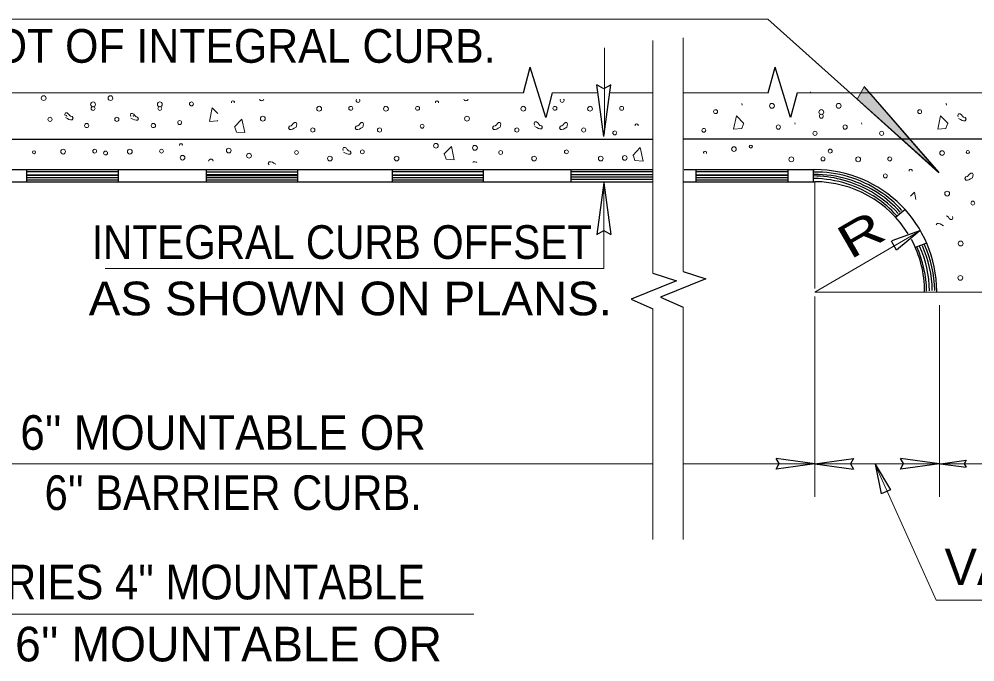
# Model space of a CAD drawing. Extents: x 211 to 583, y -436 to -166.
# Drawn here: x 518.54 to 550.05, y -307.46 to -286.26 of the extents above; entities that cross this region are included whole.
import ezdxf

# ---------------------------------------------------------------- set-up
doc = ezdxf.new("R2010")
doc.units = 0
doc.header["$LTSCALE"] = 0.46
doc.layers.add('1', color=7, linetype='Continuous', lineweight=13)
doc.layers.add('15', color=7, linetype='Continuous', lineweight=25)

msp = doc.modelspace()

# ---------------------------------------------------------------- hatches: boundary and pattern name
at = {"layer": '1'}
msp.add_hatch(color=256, dxfattribs=at).paths.add_polyline_path([(546.398, -288.4901), (548.8662, -291.3327), (546.1673, -288.9002)])

# ---------------------------------------------------------------- linework, layer by layer
for p, q in [((501.4068, -286.2616), (543.2268, -286.2616)), ((537.8398, -287.2075), (537.8398, -290.0329)), ((548.8651, -291.3072), (546.4042, -288.4818)), ((535.1647, -288.6903), (490.5745, -288.6903)), ((537.5884, -288.6903), (536.117, -288.6903)), ((539.4258, -288.6903), (538.0229, -288.6903)), ((540.4258, -288.6903), (543.2388, -288.6903)), ((540.4506, -288.6903), (541.8534, -288.6903)), ((544.1913, -288.6903), (553.1502, -288.6903)), ((544.6251, -288.6615), (544.631, -288.6913)), ((537.8169, -291.6817), (537.8169, -294.4827)), ((521.3689, -294.4827), (537.8169, -294.4827)), ((552.1693, -295.2631), (544.7706, -295.2631))]:
    msp.add_line(p, q, dxfattribs=at)
at = {"layer": '1', "lineweight": 25}
for p, q in [((543.2268, -286.2616), (548.8723, -291.3244)), ((535.1647, -288.6903), (535.3887, -287.8507)), ((543.2388, -288.6903), (543.4629, -287.8507)), ((537.8147, -290.1294), (537.5808, -288.4264)), ((537.8147, -290.1294), (538.0487, -288.4264)), ((537.8155, -290.1297), (537.8155, -290.0872)), ((544.7195, -291.226), (544.7195, -291.626)), ((537.8177, -291.6585), (537.5837, -293.3614)), ((537.8168, -291.6581), (537.8168, -291.7006)), ((537.8177, -291.6585), (538.0517, -293.3614)), ((547.4288, -292.7887), (547.7393, -292.5354)), ((548.0883, -293.7879), (548.4479, -293.6554)), ((544.7703, -300.9252), (543.4931, -300.7497)), ((544.7703, -300.9252), (543.4931, -301.1007)), ((544.7708, -300.9264), (546.0481, -300.751)), ((544.7708, -300.9264), (546.0481, -301.102)), ((548.8777, -300.9252), (547.6004, -300.7497)), ((548.8777, -300.9252), (547.6004, -301.1007)), ((548.9145, -300.9262), (549.766, -300.8093)), ((548.9145, -300.9262), (549.766, -301.0433))]:
    msp.add_line(p, q, dxfattribs=at)
for points in [[(536.117, -288.6903), (535.8999, -289.5042), (535.3887, -287.8507)], [(544.1913, -288.6903), (543.9741, -289.5042), (543.4629, -287.8507)], [(538.0487, -288.4264), (537.8123, -288.5582), (537.5808, -288.4264)], [(537.5837, -293.3614), (537.8201, -293.2297), (538.0517, -293.3614)], [(540.4258, -294.5867), (541.1806, -294.8285), (539.684, -295.4274), (540.4258, -295.7648)], [(539.4258, -294.6419), (540.2162, -294.895), (538.7196, -295.494), (539.4258, -295.8152)], [(543.4931, -301.1007), (543.5918, -300.9235), (543.4931, -300.7497)], [(546.0481, -300.751), (545.9492, -300.9283), (546.0481, -301.102)], [(547.6004, -301.1007), (547.6993, -300.9235), (547.6004, -300.7497)], [(549.766, -300.8093), (549.7002, -300.9275), (549.766, -301.0433)]]:
    msp.add_lwpolyline(points, dxfattribs=at)
at = {"layer": '1'}
msp.add_lwpolyline([(546.398, -288.4901), (548.8662, -291.3327), (546.1673, -288.9002)], close=True, dxfattribs=at)
for points in [[(525.0843, -289.3789), (524.9046, -289.1919), (524.811, -289.6391), (525.0814, -289.6182), (525.0843, -289.6097)], [(542.3803, -289.0966), (542.3678, -289.0477), (542.3663, -289.0464)], [(549.1102, -289.0966), (549.0977, -289.0477), (549.0962, -289.0464)], [(520.0646, -289.5066), (520.1269, -289.5377), (520.1789, -289.5689), (520.231, -289.5793), (520.2829, -289.5793), (520.3142, -289.5274), (520.2829, -289.4753), (520.231, -289.4649), (520.1894, -289.4233), (520.1581, -289.3817), (520.1167, -289.3506), (520.0646, -289.3506), (520.0438, -289.4025), (520.0542, -289.4545)], [(520.0963, -289.4259), (520.1088, -289.4747), (520.1103, -289.4761)], [(522.2257, -289.5266), (522.288, -289.5577), (522.34, -289.5889), (522.392, -289.5993), (522.444, -289.5993), (522.4753, -289.5474), (522.444, -289.4953), (522.392, -289.4849), (522.3505, -289.4433), (522.3192, -289.4017), (522.2778, -289.3706), (522.2257, -289.3706), (522.2048, -289.4225), (522.2153, -289.4745)], [(522.2973, -289.4259), (522.3098, -289.4747), (522.3113, -289.4761)], [(525.6334, -289.8187), (525.8832, -289.5589), (525.9767, -290.006), (525.7063, -289.9852), (525.6543, -289.8292)], [(542.4363, -289.7069), (542.1866, -289.4472), (542.0931, -289.8942), (542.3633, -289.8734), (542.4154, -289.7174)], [(549.1662, -289.7069), (548.9165, -289.4472), (548.823, -289.8942), (549.0933, -289.8734), (549.1453, -289.7174)], [(549.5132, -289.5418), (549.5756, -289.5731), (549.6276, -289.6042), (549.6796, -289.6147), (549.7315, -289.6147), (549.7628, -289.5627), (549.7315, -289.5107), (549.6796, -289.5002), (549.6381, -289.4587), (549.6068, -289.417), (549.5653, -289.3859), (549.5132, -289.3859), (549.4923, -289.4378), (549.5028, -289.4899)], [(527.6688, -289.8262), (527.6065, -289.8575), (527.5544, -289.8887), (527.5025, -289.8992), (527.4504, -289.8992), (527.4193, -289.8471), (527.4504, -289.7952), (527.5025, -289.7846), (527.544, -289.7432), (527.5753, -289.7015), (527.6168, -289.6703), (527.6688, -289.6703), (527.6896, -289.7223), (527.6793, -289.7743)], [(527.6801, -289.7762), (527.6676, -289.8252), (527.6661, -289.8265)], [(529.8698, -289.8262), (529.8075, -289.8575), (529.7554, -289.8887), (529.7034, -289.8992), (529.6514, -289.8992), (529.6203, -289.8471), (529.6514, -289.7952), (529.7034, -289.7846), (529.745, -289.7432), (529.7763, -289.7015), (529.8178, -289.6703), (529.8698, -289.6703), (529.8906, -289.7223), (529.8803, -289.7743)], [(529.8811, -289.7762), (529.8686, -289.8252), (529.8671, -289.8265)], [(534.3988, -289.8262), (534.3364, -289.8575), (534.2843, -289.8887), (534.2324, -289.8992), (534.1804, -289.8992), (534.1492, -289.8471), (534.1804, -289.7952), (534.2324, -289.7846), (534.2739, -289.7432), (534.3052, -289.7015), (534.3467, -289.6703), (534.3988, -289.6703), (534.4196, -289.7223), (534.4092, -289.7743)], [(534.41, -289.7762), (534.3975, -289.8252), (534.396, -289.8265)], [(535.5431, -289.8081), (535.6053, -289.8392), (535.6574, -289.8703), (535.7094, -289.8808), (535.7614, -289.8808), (535.7926, -289.8289), (535.7614, -289.7768), (535.7094, -289.7664), (535.6678, -289.7249), (535.6366, -289.6832), (535.5951, -289.652), (535.5431, -289.652), (535.5223, -289.7041), (535.5326, -289.756)], [(536.5998, -289.8262), (536.5374, -289.8575), (536.4853, -289.8887), (536.4333, -289.8992), (536.3814, -289.8992), (536.3502, -289.8471), (536.3814, -289.7952), (536.4333, -289.7846), (536.4749, -289.7432), (536.5062, -289.7015), (536.5477, -289.6703), (536.5998, -289.6703), (536.6206, -289.7223), (536.6102, -289.7743)], [(536.611, -289.7762), (536.5985, -289.8252), (536.597, -289.8265)], [(544.1083, -289.6811), (544.1208, -289.7299), (544.1223, -289.7312)], [(546.3092, -289.6811), (546.3217, -289.7299), (546.3233, -289.7312)], [(529.2326, -290.6475), (529.2949, -290.6786), (529.3469, -290.7098), (529.3989, -290.7202), (529.4509, -290.7202), (529.4821, -290.6683), (529.4509, -290.6162), (529.3989, -290.6058), (529.3574, -290.5643), (529.3261, -290.5227), (529.2846, -290.4915), (529.2326, -290.4915), (529.2118, -290.5435), (529.2221, -290.5954)], [(532.5432, -290.718), (532.7929, -290.4582), (532.8864, -290.9053), (532.6161, -290.8845), (532.564, -290.7285)], [(538.7675, -290.7611), (539.0172, -290.5012), (539.1107, -290.9484), (538.8403, -290.9276), (538.7883, -290.7716)], [(527.0007, -291.0465), (526.9383, -291.0153), (526.8863, -290.9842), (526.8343, -290.9737), (526.7823, -290.9737), (526.7511, -291.0257), (526.7759, -291.0671)], [(533.6324, -290.9937), (533.6163, -290.9842), (533.5642, -290.9737), (533.5123, -290.9737), (533.4993, -290.9952)], [(549.9677, -291.4957), (549.9053, -291.5269), (549.8533, -291.558), (549.8013, -291.5686), (549.7493, -291.5686), (549.7182, -291.5166), (549.7493, -291.4646), (549.8013, -291.4541), (549.8428, -291.4126), (549.8741, -291.3709), (549.9157, -291.3397), (549.9677, -291.3397), (549.9885, -291.3917), (549.9782, -291.4437)], [(549.979, -291.4457), (549.9665, -291.4946), (549.9649, -291.4959)], [(547.9288, -292.0976), (548.0552, -291.966), (548.1073, -292.2154)], [(549.0998, -292.7508), (549.1332, -292.7576), (549.1747, -292.799), (549.206, -292.8407), (549.2474, -292.8719), (549.2995, -292.8719), (549.3203, -292.8198), (549.3099, -292.7679)], [(549.0198, -293.0757), (548.9576, -293.0445), (548.9055, -293.0134), (548.8536, -293.0028), (548.8015, -293.0028), (548.7758, -293.0458)]]:
    msp.add_lwpolyline(points, dxfattribs=at)
for centre, radius in [((519.3463, -288.8669), 0.0797), ((521.5473, -288.8669), 0.0797), ((520.9751, -289.0724), 0.0797), ((520.9759, -289.2089), 0.0642), ((523.1761, -289.0724), 0.0797), ((523.1769, -289.2089), 0.0642), ((524.2186, -289.0584), 0.0642), ((528.4301, -289.2173), 0.0797), ((529.4726, -289.2033), 0.0642), ((530.6311, -289.2173), 0.0797), ((531.6736, -289.2033), 0.0642), ((535.16, -289.2173), 0.0797), ((536.2025, -289.2033), 0.0642), ((537.361, -289.2173), 0.0797), ((538.4035, -289.2033), 0.0642), ((541.5006, -289.3136), 0.0642), ((543.3582, -289.1221), 0.0797), ((544.987, -289.3276), 0.0797), ((545.5592, -289.1221), 0.0797), ((548.2305, -289.3136), 0.0642), ((519.5573, -289.5676), 0.0688), ((521.7583, -289.5676), 0.0688), ((526.5733, -289.5453), 0.0797), ((533.3032, -289.5453), 0.0797), ((544.9879, -289.4641), 0.0642), ((520.7641, -289.7731), 0.0688), ((522.9651, -289.7731), 0.0688), ((523.8312, -289.6731), 0.0642), ((528.2191, -289.918), 0.0688), ((530.4201, -289.918), 0.0688), ((531.8264, -289.7946), 0.0642), ((534.949, -289.918), 0.0688), ((537.15, -289.918), 0.0688), ((541.1132, -289.9282), 0.0642), ((543.5692, -289.8227), 0.0688), ((545.7702, -289.8227), 0.0688), ((538.1768, -290.0145), 0.0642), ((544.776, -290.0282), 0.0688), ((546.977, -290.0282), 0.0688), ((525.4501, -290.5966), 0.077), ((532.2799, -290.4367), 0.077), ((533.5657, -290.5072), 0.0797), ((542.1069, -290.5469), 0.077), ((542.6622, -290.4661), 0.05), ((519.0298, -290.6506), 0.05), ((519.9871, -290.6316), 0.0797), ((521.0296, -290.6176), 0.0642), ((521.3882, -290.679), 0.0642), ((522.1881, -290.6316), 0.0797), ((523.2306, -290.6176), 0.0642), ((523.926, -290.8315), 0.077), ((526.1167, -290.767), 0.0797), ((527.6835, -290.6603), 0.0642), ((528.7839, -290.8611), 0.077), ((529.8528, -290.64), 0.0642), ((530.9849, -290.8611), 0.077), ((534.4134, -290.6603), 0.0642), ((535.5139, -290.8611), 0.077), ((536.5827, -290.64), 0.0642), ((537.7148, -290.8611), 0.077), ((538.5043, -290.8395), 0.077), ((543.999, -290.8867), 0.0797), ((545.0415, -290.8727), 0.0642), ((545.2804, -290.6144), 0.0642), ((546.2, -290.8867), 0.0797), ((547.2425, -290.8727), 0.0642), ((548.9675, -290.6777), 0.077), ((549.8165, -290.6461), 0.05), ((547.0976, -291.4324), 0.0642), ((549.1347, -292.0167), 0.0797), ((549.9823, -292.3297), 0.0642), ((549.5801, -293.6618), 0.0797), ((549.5688, -294.7972), 0.0797)]:
    msp.add_circle(centre, radius, dxfattribs=at)
for centre, radius, start, end in [((525.5851, -289.0022), 0.05, 337.44276, 202.55724), ((526.538, -288.8775), 0.077, 199.86264, 340.13736), ((529.7114, -288.945), 0.0642, 139.94162, 40.05838), ((532.3151, -289.0022), 0.05, 337.44276, 202.55724), ((533.2679, -288.8775), 0.077, 199.86264, 340.13736), ((536.4414, -288.945), 0.0642, 139.94162, 40.05838), ((538.8989, -289.7647), 0.05, 337.44276, 202.55724), ((523.8721, -290.4164), 0.05, 337.44276, 202.55724), ((541.1541, -290.6716), 0.05, 337.44276, 202.55724), ((524.8602, -290.9596), 0.0797, 11.27297, 168.72703), ((547.933, -291.2604), 0.05, 337.44276, 202.55724)]:
    msp.add_arc(centre, radius, start, end, dxfattribs=at)
at = {"layer": '1', "lineweight": 25}
for centre, start, end in [((544.7159, -295.2358), 42.39862, 62.09111), ((544.7593, -295.1636), 41.89224, 56.15799), ((544.8315, -295.1204), 42.15811, 56.82955), ((544.6654, -295.3008), 42.39614, 56.15799), ((544.6621, -295.3011), 1.08866, 23.71891), ((544.7559, -295.2938), 1.08866, 24.04969), ((544.8498, -295.2794), 1.08866, 23.96284), ((544.9292, -295.2794), 1.08866, 24.53839)]:
    msp.add_arc(centre, 3.7972, start, end, dxfattribs=at)
for centre, major_axis, ratio, start_param, end_param in [((544.7087, -295.2502), (0.0725, 3.8138), 0.995461, 5.8130625, 6.2993379), ((544.8025, -295.0843), (-3.7965, 0.0721), 0.995009, 4.1364504, 4.7494233), ((544.7809, -295.1709), (-3.7965, 0.0721), 0.996598, 4.1428719, 4.7418446), ((544.6871, -295.3297), (0.0724, 3.8113), 0.996114, 5.7078482, 6.2879474)]:
    msp.add_ellipse(centre, major_axis=major_axis, ratio=ratio, start_param=start_param, end_param=end_param, dxfattribs=at)
at = {"layer": '15', "lineweight": 13}
for p, q in [((539.4258, -286.9623), (539.4258, -294.6419)), ((540.4258, -286.874), (540.4258, -294.5867)), ((544.7706, -291.6446), (544.7706, -295.1501)), ((548.2205, -293.256), (544.7706, -295.2631)), ((544.7706, -295.4051), (544.7706, -302.0181)), ((539.4258, -295.8152), (539.4258, -303.4258)), ((540.4258, -295.7648), (540.4258, -303.4258)), ((548.8779, -295.6973), (548.8779, -302.0181)), ((540.4339, -300.9259), (544.7706, -300.9259))]:
    msp.add_line(p, q, dxfattribs=at)
at = {"layer": '15'}
for p, q in [((488.4316, -290.226), (539.4057, -290.226)), ((514.7708, -291.226), (539.4258, -291.226)), ((518.7796, -291.226), (518.7796, -291.626)), ((521.7853, -291.3032), (518.7853, -291.3032)), ((518.7853, -291.4032), (521.7853, -291.4032)), ((518.7853, -291.4832), (521.7853, -291.4832)), ((521.7854, -291.4032), (518.7865, -291.4032)), ((521.7987, -291.226), (521.7987, -291.626)), ((524.7096, -291.226), (524.7096, -291.626)), ((527.7096, -291.426), (524.7107, -291.426)), ((527.7152, -291.3088), (524.7152, -291.3088)), ((524.7153, -291.3917), (527.7153, -291.3917)), ((524.7153, -291.4888), (527.7153, -291.4888)), ((527.7117, -291.2317), (527.7117, -291.6317)), ((530.8332, -291.2203), (530.8332, -291.6203)), ((533.8388, -291.3032), (530.8388, -291.3032)), ((530.8388, -291.4032), (533.8388, -291.4032)), ((530.8388, -291.4832), (533.8388, -291.4832)), ((533.8389, -291.4032), (530.8399, -291.4032)), ((533.8408, -291.2317), (533.8408, -291.6317)), ((536.7232, -291.2317), (536.7232, -291.6317)), ((536.7288, -291.4662), (539.4258, -291.4662)), ((539.4258, -291.2976), (536.7289, -291.2976)), ((536.7345, -291.3862), (539.4258, -291.3862)), ((540.4614, -291.226), (544.7706, -291.226)), ((540.8529, -291.2261), (540.8529, -291.6261)), ((543.8643, -291.3032), (540.8643, -291.3032)), ((540.8643, -291.4032), (543.8643, -291.4032)), ((540.8643, -291.4832), (543.8643, -291.4832)), ((543.8643, -291.4032), (540.8654, -291.4032)), ((543.8776, -291.2261), (543.8776, -291.6261)), ((514.7708, -291.626), (539.4258, -291.626)), ((518.7853, -291.5572), (521.7853, -291.5572)), ((524.7096, -291.5572), (527.7095, -291.5572)), ((530.8332, -291.5572), (533.8332, -291.5572)), ((536.7232, -291.5459), (539.4258, -291.5459)), ((540.4258, -291.626), (544.7706, -291.626)), ((540.8587, -291.5629), (543.8586, -291.5629)), ((548.251, -293.2357), (547.3124, -293.5697)), ((546.7583, -300.9401), (546.955, -301.9167))]:
    msp.add_line(p, q, dxfattribs=at)
for points in [[(555.0498, -295.2457), (552.1857, -295.2459), (552.1857, -290.226), (540.4341, -290.226)], [(548.2373, -293.2494), (547.4688, -293.8778), (547.2988, -293.5834)], [(546.7583, -300.9401), (547.2706, -301.7904), (546.955, -301.9167)]]:
    msp.add_lwpolyline(points, dxfattribs=at)
at = {"layer": '15', "lineweight": 13}
for points in [[(510.681, -300.9259), (514.7708, -300.9259), (539.4258, -300.9259)], [(512.7303, -300.9259), (515.2866, -305.8926), (533.5318, -305.8926)], [(544.7706, -300.9259), (549.7152, -300.9259), (552.1916, -300.9259)], [(546.7505, -300.9259), (548.7705, -305.4258), (559.4035, -305.4258)]]:
    msp.add_lwpolyline(points, dxfattribs=at)
at = {"layer": '15'}
for radius, start, end in [(4.02, 0, 89.99998), (3.62, 31.63636, 89.99998), (3.62, 0, 28.28649)]:
    msp.add_arc((544.7705, -295.2459), radius, start, end, dxfattribs=at)

# ---------------------------------------------------------------- texts
for s, height, width, p in [('LINEAR FOOT OF INTEGRAL CURB.', 1.111, 0.95, (510.2513, -287.7017)), ('INTEGRAL CURB OFFSET', 1.111, 0.9, (520.934, -294.1703)), ('AS SHOWN ON PLANS.', 1.111, 1.05, (520.8328, -296.0307)), ("6'' MOUNTABLE OR", 1.142, 0.95, (518.576, -300.4662)), ("6'' BARRIER CURB.", 1.142, 0.9, (519.3769, -302.4512)), ("VARIES 4'' MOUNTABLE", 1.142, 0.9, (516.2713, -305.3992))]:
    msp.add_text(s, height=height, dxfattribs=dict(at, width=width)).set_placement(p)
at = {"layer": '15', "width": 1.35}
msp.add_text('R', height=1.111, rotation=29.999, dxfattribs=at).set_placement((545.9411, -294.2067))
at = {"layer": '15'}
for s, height, p in [("VAR. 6''  HIGH", 1.2, (549.0484, -304.9262)), ("TO 6'' MOUNTABLE OR", 1.142, (515.8593, -307.445))]:
    msp.add_text(s, height=height, dxfattribs=at).set_placement(p)

doc.saveas('drawing.dxf')
